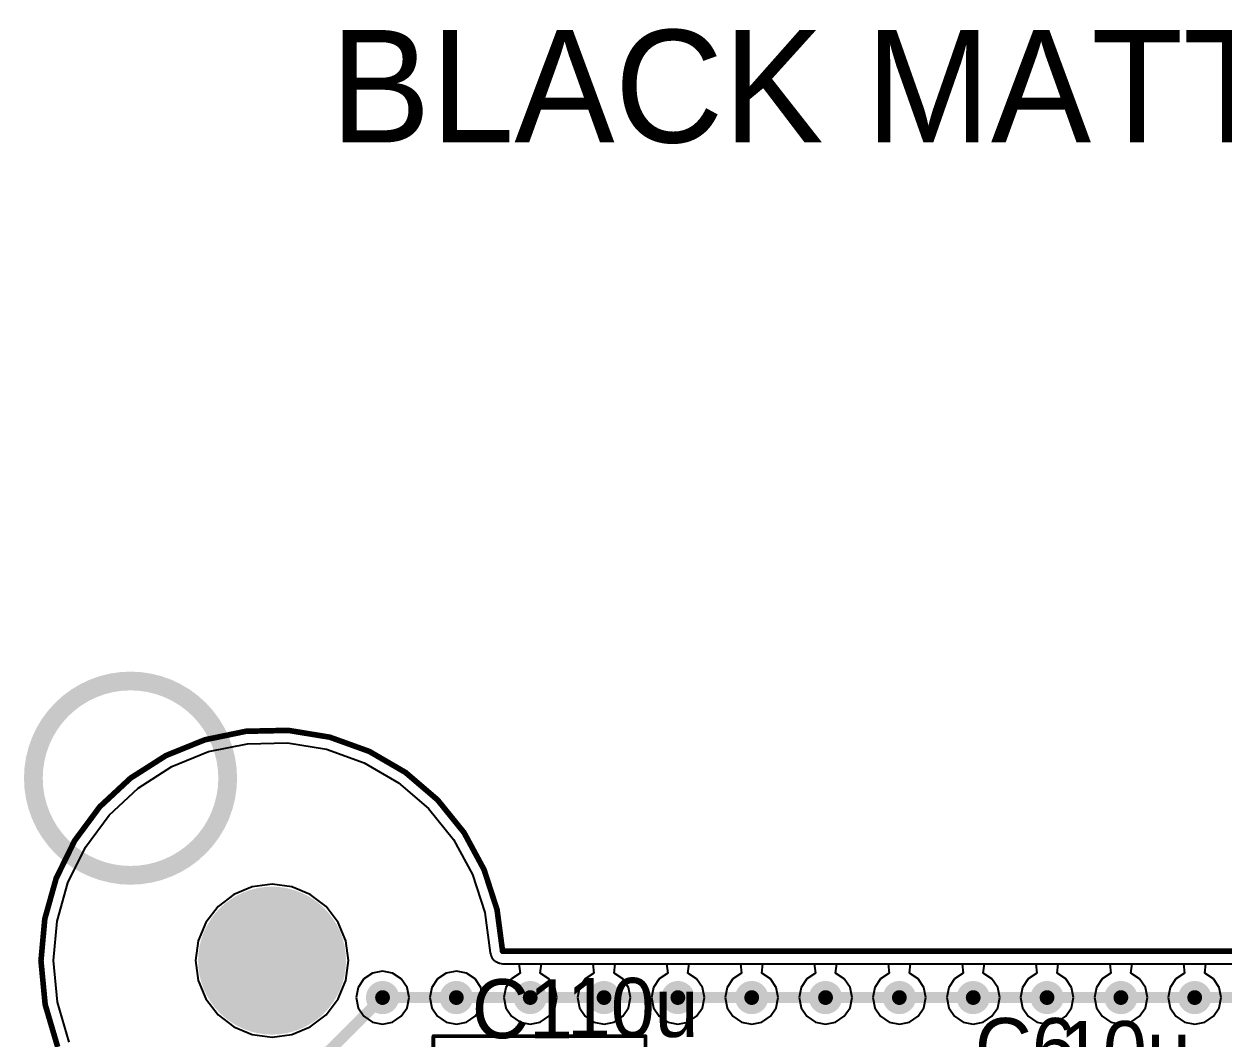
# Model space of a CAD drawing. Extents: x 17 to 262, y 47 to 156.
# Drawn here: x 55.64 to 71.88, y 72.45 to 86.19 of the extents above; entities that cross this region are included whole.
import ezdxf

# ---------------------------------------------------------------- set-up
doc = ezdxf.new("R2010")
doc.units = 0
doc.layers.get('0').update_dxf_attribs({"linetype": 'CONTINUOUS'})
for name, color, linetype in [('BOTTOMLAYER', 5, 'CONTINUOUS'), ('BOTTOMSOLDER', 6, 'CONTINUOUS'), ('KEEPOUTLAYER', 6, 'CONTINUOUS'), ('MECHANICAL1', 6, 'CONTINUOUS'), ('MECHANICAL16', 56, 'CONTINUOUS'), ('MIDLAYER1', 16, 'CONTINUOUS'), ('MIDLAYER2', 76, 'CONTINUOUS'), ('MULTILAYER', 9, 'CONTINUOUS'), ('PADHOLELAYER', 156, 'CONTINUOUS'), ('TOPLAYER', 1, 'CONTINUOUS'), ('TOPOVERLAY', 2, 'CONTINUOUS'), ('TOPPASTE', 8, 'CONTINUOUS'), ('TOPSOLDER', 216, 'CONTINUOUS'), ('VIAHOLELAYER', 16, 'CONTINUOUS')]:
    doc.layers.add(name, color=color, linetype=linetype)

# ---------------------------------------------------------------- blocks, each defined once
blk = doc.blocks.new('0805_CAP_19')
at = {"layer": 'MECHANICAL16'}
for points, const_width in [([(1.448, 0.965), (-1.425, 0.965)], 0.0508), ([(-1.425, 0.965), (-1.425, -0.95)], 0.0508), ([(1.448, 0.965), (1.448, -0.95)], 0.0508), ([(0.61, 0.508), (-0.6, 0.508)], 0.203), ([(0.61, -0.5), (-0.6, -0.5)], 0.203), ([(1.448, -0.95), (-1.425, -0.95)], 0.0508)]:
    blk.add_lwpolyline(points, dxfattribs=dict(at, const_width=const_width))
for points, const_width in [([(-1.438, 0.965, 1), (-1.412, 0.965, 1)], 0.0254), ([(-1.438, 0.965, 1), (-1.412, 0.965, 1)], 0.0254), ([(1.435, 0.965, 1), (1.46, 0.965, 1)], 0.0254), ([(1.435, 0.965, 1), (1.46, 0.965, 1)], 0.0254), ([(-0.651, 0.508, 1), (-0.549, 0.508, 1)], 0.102), ([(0.559, 0.508, 1), (0.66, 0.508, 1)], 0.102), ([(-0.651, -0.5, 1), (-0.549, -0.5, 1)], 0.102), ([(0.559, -0.5, 1), (0.66, -0.5, 1)], 0.102), ([(-1.438, -0.95, 1), (-1.412, -0.95, 1)], 0.0254), ([(-1.438, -0.95, 1), (-1.412, -0.95, 1)], 0.0254), ([(1.435, -0.95, 1), (1.46, -0.95, 1)], 0.0254), ([(1.435, -0.95, 1), (1.46, -0.95, 1)], 0.0254)]:
    blk.add_lwpolyline(points, format="xyb", close=True, dxfattribs=dict(at, const_width=const_width))
for points in [[(-1, -0.601), (-0.6, -0.601), (-1, 0.61), (-0.6, 0.61)], [(0.61, -0.601), (1.016, -0.601), (0.61, 0.61), (1.016, 0.61)]]:
    blk.add_solid(points, dxfattribs=at)
at = {"layer": 'TOPLAYER', "const_width": 0.178}
for points in [[(-1.067, 0.483, 1), (-0.889, 0.483, 1)], [(-0.711, 0.483, 1), (-0.533, 0.483, 1)], [(0.533, 0.483, 1), (0.711, 0.483, 1)], [(0.889, 0.483, 1), (1.067, 0.483, 1)], [(-1.067, -0.483, 1), (-0.889, -0.483, 1)], [(-0.711, -0.483, 1), (-0.533, -0.483, 1)], [(0.533, -0.483, 1), (0.711, -0.483, 1)], [(0.889, -0.483, 1), (1.067, -0.483, 1)]]:
    blk.add_lwpolyline(points, format="xyb", close=True, dxfattribs=at)
at = {"layer": 'TOPLAYER'}
for points in [[(-0.978, -0.66), (-0.622, -0.66), (-0.978, 0.66), (-0.622, 0.66)], [(0.622, -0.66), (0.978, -0.66), (0.622, 0.66), (0.978, 0.66)], [(-1.156, -0.483), (-0.444, -0.483), (-1.156, 0.483), (-0.444, 0.483)], [(0.444, -0.483), (1.156, -0.483), (0.444, 0.483), (1.156, 0.483)]]:
    blk.add_solid(points, dxfattribs=at)
at = {"layer": 'TOPOVERLAY', "const_width": 0.762}
blk.add_lwpolyline([(0, 0.051), (0, -0.051)], dxfattribs=at)
at = {"layer": 'TOPOVERLAY', "const_width": 0.381}
for points in [[(-0.191, 0.051, 1), (0.191, 0.051, 1)], [(-0.191, -0.051, 1), (0.191, -0.051, 1)]]:
    blk.add_lwpolyline(points, format="xyb", close=True, dxfattribs=at)
at = {"layer": 'TOPPASTE', "const_width": 0.178}
for points in [[(-1.067, 0.483, 1), (-0.889, 0.483, 1)], [(-0.711, 0.483, 1), (-0.533, 0.483, 1)], [(0.533, 0.483, 1), (0.711, 0.483, 1)], [(0.889, 0.483, 1), (1.067, 0.483, 1)], [(-1.067, -0.483, 1), (-0.889, -0.483, 1)], [(-0.711, -0.483, 1), (-0.533, -0.483, 1)], [(0.533, -0.483, 1), (0.711, -0.483, 1)], [(0.889, -0.483, 1), (1.067, -0.483, 1)]]:
    blk.add_lwpolyline(points, format="xyb", close=True, dxfattribs=at)
at = {"layer": 'TOPPASTE'}
for points in [[(-0.978, -0.66), (-0.622, -0.66), (-0.978, 0.66), (-0.622, 0.66)], [(0.622, -0.66), (0.978, -0.66), (0.622, 0.66), (0.978, 0.66)], [(-1.156, -0.483), (-0.444, -0.483), (-1.156, 0.483), (-0.444, 0.483)], [(0.444, -0.483), (1.156, -0.483), (0.444, 0.483), (1.156, 0.483)]]:
    blk.add_solid(points, dxfattribs=at)
at = {"layer": 'TOPSOLDER', "const_width": 0.178}
for points in [[(-1.067, 0.483, 1), (-0.889, 0.483, 1)], [(-0.711, 0.483, 1), (-0.533, 0.483, 1)], [(0.533, 0.483, 1), (0.711, 0.483, 1)], [(0.889, 0.483, 1), (1.067, 0.483, 1)], [(-1.067, -0.483, 1), (-0.889, -0.483, 1)], [(-0.711, -0.483, 1), (-0.533, -0.483, 1)], [(0.533, -0.483, 1), (0.711, -0.483, 1)], [(0.889, -0.483, 1), (1.067, -0.483, 1)]]:
    blk.add_lwpolyline(points, format="xyb", close=True, dxfattribs=at)
at = {"layer": 'TOPSOLDER'}
for points in [[(-0.978, -0.66), (-0.622, -0.66), (-0.978, 0.66), (-0.622, 0.66)], [(0.622, -0.66), (0.978, -0.66), (0.622, 0.66), (0.978, 0.66)], [(-1.156, -0.483), (-0.444, -0.483), (-1.156, 0.483), (-0.444, 0.483)], [(0.444, -0.483), (1.156, -0.483), (0.444, 0.483), (1.156, 0.483)]]:
    blk.add_solid(points, dxfattribs=at)

msp = doc.modelspace()

# ---------------------------------------------------------------- linework, layer by layer
at = {"layer": 'BOTTOMLAYER'}
for p, q in [((57.645, 76.128), (58.144, 76.331)), ((58.144, 76.331), (58.672, 76.439)), ((58.672, 76.439), (59.211, 76.45)), ((59.211, 76.45), (59.743, 76.363)), ((59.743, 76.363), (60.25, 76.181)), ((60.25, 76.181), (60.716, 75.91)), ((57.19, 75.838), (57.645, 76.128)), ((60.716, 75.91), (61.124, 75.559)), ((56.796, 75.471), (57.19, 75.838)), ((61.124, 75.559), (61.463, 75.14)), ((56.475, 75.038), (56.796, 75.471)), ((56.238, 74.555), (56.475, 75.038)), ((61.463, 75.14), (61.72, 74.666)), ((56.092, 74.036), (56.238, 74.555)), ((61.72, 74.666), (61.886, 74.154)), ((58.486, 74.397), (58.272, 74.232)), ((58.736, 74.501), (58.486, 74.397)), ((59.004, 74.536), (58.736, 74.501)), ((59.272, 74.501), (59.004, 74.536)), ((59.522, 74.397), (59.272, 74.501)), ((59.737, 74.232), (59.522, 74.397)), ((58.272, 74.232), (58.107, 74.018)), ((59.901, 74.018), (59.737, 74.232)), ((61.886, 74.154), (61.959, 73.604)), ((56.043, 73.5), (56.092, 74.036)), ((58.107, 74.018), (58.004, 73.768)), ((60.005, 73.768), (59.901, 74.018)), ((58.004, 73.768), (57.968, 73.5)), ((60.04, 73.5), (60.005, 73.768)), ((61.959, 73.604), (61.966, 73.584)), ((61.966, 73.584), (61.971, 73.562)), ((56.097, 72.937), (56.043, 73.5)), ((57.968, 73.5), (58.004, 73.232)), ((60.005, 73.232), (60.04, 73.5)), ((61.971, 73.562), (61.977, 73.553)), ((61.977, 73.553), (61.98, 73.542)), ((61.98, 73.542), (61.995, 73.526)), ((61.995, 73.526), (62.007, 73.508)), ((62.007, 73.508), (62.016, 73.501)), ((62.016, 73.501), (62.024, 73.493)), ((62.024, 73.493), (62.043, 73.483)), ((62.043, 73.483), (62.062, 73.471)), ((62.062, 73.471), (62.073, 73.469)), ((62.073, 73.469), (62.083, 73.464)), ((62.083, 73.464), (62.105, 73.463)), ((62.105, 73.463), (62.126, 73.458)), ((62.126, 73.458), (72.877, 73.458)), ((58.004, 73.232), (58.107, 72.982)), ((59.901, 72.982), (60.005, 73.232)), ((56.257, 72.395), (56.097, 72.937)), ((58.107, 72.982), (58.272, 72.768)), ((59.737, 72.768), (59.901, 72.982)), ((58.272, 72.768), (58.486, 72.603)), ((59.522, 72.603), (59.737, 72.768)), ((58.486, 72.603), (58.736, 72.499)), ((59.272, 72.499), (59.522, 72.603)), ((58.736, 72.499), (59.004, 72.464)), ((59.004, 72.464), (59.272, 72.499))]:
    msp.add_line(p, q, dxfattribs=at)
for points, const_width in [([(58.554, 73.5, 1), (59.454, 73.5, 1)], 0.9), ([(60.388, 73, 1), (60.613, 73, 1)], 0.225), ([(61.387, 73, 1), (61.612, 73, 1)], 0.225), ([(62.388, 73, 1), (62.612, 73, 1)], 0.225), ([(63.388, 73, 1), (63.612, 73, 1)], 0.225), ([(64.388, 73, 1), (64.612, 73, 1)], 0.225), ([(65.388, 73, 1), (65.613, 73, 1)], 0.225), ([(66.387, 73, 1), (66.612, 73, 1)], 0.225), ([(67.388, 73, 1), (67.612, 73, 1)], 0.225), ([(68.388, 73, 1), (68.612, 73, 1)], 0.225), ([(69.388, 73, 1), (69.612, 73, 1)], 0.225), ([(70.388, 73, 1), (70.613, 73, 1)], 0.225), ([(71.388, 73, 1), (71.612, 73, 1)], 0.225)]:
    msp.add_lwpolyline(points, format="xyb", close=True, dxfattribs=dict(at, const_width=const_width))
at = {"layer": 'BOTTOMSOLDER', "const_width": 1.002}
msp.add_lwpolyline([(58.503, 73.5, 1), (59.505, 73.5, 1)], format="xyb", close=True, dxfattribs=at)
at = {"layer": 'KEEPOUTLAYER', "const_width": 0.0762}
for points in [[(58.653, 76.607), (59.223, 76.619)], [(59.223, 76.619), (59.785, 76.527)], [(57.567, 76.278), (58.095, 76.492)], [(58.095, 76.492), (58.653, 76.607)], [(59.785, 76.527), (60.321, 76.334)], [(60.321, 76.334), (60.813, 76.048)], [(57.087, 75.972), (57.567, 76.278)], [(56.67, 75.584), (57.087, 75.972)], [(60.813, 76.048), (61.246, 75.677)], [(61.246, 75.677), (61.604, 75.234)], [(56.331, 75.126), (56.67, 75.584)], [(61.604, 75.234), (61.875, 74.733)], [(56.08, 74.615), (56.331, 75.126)], [(61.875, 74.733), (62.051, 74.191)], [(55.926, 74.066), (56.08, 74.615)], [(62.051, 74.191), (62.126, 73.627)], [(55.874, 73.499), (55.926, 74.066)], [(62.126, 73.627), (72.877, 73.627)], [(55.874, 73.499), (55.931, 72.905)], [(55.931, 72.905), (56.1, 72.332)]]:
    msp.add_lwpolyline(points, dxfattribs=at)
at = {"layer": 'KEEPOUTLAYER', "const_width": 0.0381}
for points in [[(59.204, 76.619, 1), (59.242, 76.619, 1)], [(59.204, 76.619, 1), (59.242, 76.619, 1)], [(58.076, 76.492, 1), (58.114, 76.492, 1)], [(58.076, 76.492, 1), (58.114, 76.492, 1)], [(58.634, 76.607, 1), (58.672, 76.607, 1)], [(58.634, 76.607, 1), (58.672, 76.607, 1)], [(59.766, 76.527, 1), (59.804, 76.527, 1)], [(59.766, 76.527, 1), (59.804, 76.527, 1)], [(60.302, 76.334, 1), (60.34, 76.334, 1)], [(60.302, 76.334, 1), (60.34, 76.334, 1)], [(57.548, 76.278, 1), (57.586, 76.278, 1)], [(57.548, 76.278, 1), (57.586, 76.278, 1)], [(57.068, 75.972, 1), (57.106, 75.972, 1)], [(57.068, 75.972, 1), (57.106, 75.972, 1)], [(60.794, 76.048, 1), (60.833, 76.048, 1)], [(60.794, 76.048, 1), (60.833, 76.048, 1)], [(61.227, 75.677, 1), (61.265, 75.677, 1)], [(61.227, 75.677, 1), (61.265, 75.677, 1)], [(56.651, 75.584, 1), (56.689, 75.584, 1)], [(56.651, 75.584, 1), (56.689, 75.584, 1)], [(61.585, 75.234, 1), (61.623, 75.234, 1)], [(61.585, 75.234, 1), (61.623, 75.234, 1)], [(56.312, 75.126, 1), (56.35, 75.126, 1)], [(56.312, 75.126, 1), (56.35, 75.126, 1)], [(61.856, 74.733, 1), (61.894, 74.733, 1)], [(61.856, 74.733, 1), (61.894, 74.733, 1)], [(56.061, 74.615, 1), (56.099, 74.615, 1)], [(56.061, 74.615, 1), (56.099, 74.615, 1)], [(62.032, 74.191, 1), (62.07, 74.191, 1)], [(62.032, 74.191, 1), (62.07, 74.191, 1)], [(55.907, 74.066, 1), (55.945, 74.066, 1)], [(55.907, 74.066, 1), (55.945, 74.066, 1)], [(62.107, 73.627, 1), (62.145, 73.627, 1)], [(62.107, 73.627, 1), (62.145, 73.627, 1)], [(55.855, 73.499, 1), (55.893, 73.499, 1)], [(55.855, 73.499, 1), (55.893, 73.499, 1)], [(55.912, 72.905, 1), (55.95, 72.905, 1)], [(55.912, 72.905, 1), (55.95, 72.905, 1)]]:
    msp.add_lwpolyline(points, format="xyb", close=True, dxfattribs=at)
at = {"layer": 'MECHANICAL1', "const_width": 0.0762}
for points in [[(58.653, 76.607), (59.223, 76.619)], [(59.223, 76.619), (59.785, 76.527)], [(57.567, 76.278), (58.095, 76.492)], [(58.095, 76.492), (58.653, 76.607)], [(59.785, 76.527), (60.321, 76.334)], [(60.321, 76.334), (60.813, 76.048)], [(57.087, 75.972), (57.567, 76.278)], [(56.67, 75.584), (57.087, 75.972)], [(60.813, 76.048), (61.246, 75.677)], [(61.246, 75.677), (61.604, 75.234)], [(56.331, 75.126), (56.67, 75.584)], [(61.604, 75.234), (61.875, 74.733)], [(56.08, 74.615), (56.331, 75.126)], [(61.875, 74.733), (62.051, 74.191)], [(55.926, 74.066), (56.08, 74.615)], [(62.051, 74.191), (62.126, 73.627)], [(55.874, 73.499), (55.926, 74.066)], [(62.126, 73.627), (72.877, 73.627)], [(55.874, 73.499), (55.931, 72.905)], [(55.931, 72.905), (56.1, 72.332)]]:
    msp.add_lwpolyline(points, dxfattribs=at)
at = {"layer": 'MECHANICAL1', "const_width": 0.0381}
for points in [[(59.204, 76.619, 1), (59.242, 76.619, 1)], [(59.204, 76.619, 1), (59.242, 76.619, 1)], [(58.076, 76.492, 1), (58.114, 76.492, 1)], [(58.076, 76.492, 1), (58.114, 76.492, 1)], [(58.634, 76.607, 1), (58.672, 76.607, 1)], [(58.634, 76.607, 1), (58.672, 76.607, 1)], [(59.766, 76.527, 1), (59.804, 76.527, 1)], [(59.766, 76.527, 1), (59.804, 76.527, 1)], [(60.302, 76.334, 1), (60.34, 76.334, 1)], [(60.302, 76.334, 1), (60.34, 76.334, 1)], [(57.548, 76.278, 1), (57.586, 76.278, 1)], [(57.548, 76.278, 1), (57.586, 76.278, 1)], [(57.068, 75.972, 1), (57.106, 75.972, 1)], [(57.068, 75.972, 1), (57.106, 75.972, 1)], [(60.794, 76.048, 1), (60.833, 76.048, 1)], [(60.794, 76.048, 1), (60.833, 76.048, 1)], [(61.227, 75.677, 1), (61.265, 75.677, 1)], [(61.227, 75.677, 1), (61.265, 75.677, 1)], [(56.651, 75.584, 1), (56.689, 75.584, 1)], [(56.651, 75.584, 1), (56.689, 75.584, 1)], [(61.585, 75.234, 1), (61.623, 75.234, 1)], [(61.585, 75.234, 1), (61.623, 75.234, 1)], [(56.312, 75.126, 1), (56.35, 75.126, 1)], [(56.312, 75.126, 1), (56.35, 75.126, 1)], [(61.856, 74.733, 1), (61.894, 74.733, 1)], [(61.856, 74.733, 1), (61.894, 74.733, 1)], [(56.061, 74.615, 1), (56.099, 74.615, 1)], [(56.061, 74.615, 1), (56.099, 74.615, 1)], [(62.032, 74.191, 1), (62.07, 74.191, 1)], [(62.032, 74.191, 1), (62.07, 74.191, 1)], [(55.907, 74.066, 1), (55.945, 74.066, 1)], [(55.907, 74.066, 1), (55.945, 74.066, 1)], [(62.107, 73.627, 1), (62.145, 73.627, 1)], [(62.107, 73.627, 1), (62.145, 73.627, 1)], [(55.855, 73.499, 1), (55.893, 73.499, 1)], [(55.855, 73.499, 1), (55.893, 73.499, 1)], [(55.912, 72.905, 1), (55.95, 72.905, 1)], [(55.912, 72.905, 1), (55.95, 72.905, 1)]]:
    msp.add_lwpolyline(points, format="xyb", close=True, dxfattribs=at)
at = {"layer": 'MIDLAYER1'}
for p, q in [((57.645, 76.128), (58.144, 76.331)), ((58.144, 76.331), (58.672, 76.439)), ((58.672, 76.439), (59.211, 76.45)), ((59.211, 76.45), (59.743, 76.363)), ((59.743, 76.363), (60.25, 76.181)), ((60.25, 76.181), (60.716, 75.91)), ((57.19, 75.838), (57.645, 76.128)), ((60.716, 75.91), (61.124, 75.559)), ((56.796, 75.471), (57.19, 75.838)), ((61.124, 75.559), (61.463, 75.14)), ((56.475, 75.038), (56.796, 75.471)), ((56.238, 74.555), (56.475, 75.038)), ((61.463, 75.14), (61.72, 74.666)), ((56.092, 74.036), (56.238, 74.555)), ((61.72, 74.666), (61.886, 74.154)), ((58.486, 74.397), (58.272, 74.232)), ((58.736, 74.501), (58.486, 74.397)), ((59.004, 74.536), (58.736, 74.501)), ((59.272, 74.501), (59.004, 74.536)), ((59.522, 74.397), (59.272, 74.501)), ((59.737, 74.232), (59.522, 74.397)), ((58.272, 74.232), (58.107, 74.018)), ((59.901, 74.018), (59.737, 74.232)), ((61.886, 74.154), (61.959, 73.604)), ((56.043, 73.5), (56.092, 74.036)), ((58.107, 74.018), (58.004, 73.768)), ((60.005, 73.768), (59.901, 74.018)), ((58.004, 73.768), (57.968, 73.5)), ((60.04, 73.5), (60.005, 73.768)), ((61.959, 73.604), (61.966, 73.584)), ((61.966, 73.584), (61.971, 73.562)), ((56.097, 72.937), (56.043, 73.5)), ((57.968, 73.5), (58.004, 73.232)), ((60.005, 73.232), (60.04, 73.5)), ((61.971, 73.562), (61.977, 73.553)), ((61.977, 73.553), (61.98, 73.542)), ((61.98, 73.542), (61.995, 73.526)), ((61.995, 73.526), (62.007, 73.508)), ((62.007, 73.508), (62.016, 73.501)), ((62.016, 73.501), (62.024, 73.493)), ((62.024, 73.493), (62.043, 73.483)), ((62.043, 73.483), (62.062, 73.471)), ((62.062, 73.471), (62.073, 73.469)), ((62.073, 73.469), (62.083, 73.464)), ((62.083, 73.464), (62.105, 73.463)), ((62.105, 73.463), (62.126, 73.458)), ((62.126, 73.458), (62.348, 73.458)), ((62.348, 73.458), (62.363, 73.332)), ((62.637, 73.332), (62.652, 73.458)), ((62.652, 73.458), (63.348, 73.458)), ((63.348, 73.458), (63.363, 73.332)), ((63.637, 73.332), (63.652, 73.458)), ((63.652, 73.458), (64.348, 73.458)), ((64.348, 73.458), (64.363, 73.332)), ((64.637, 73.332), (64.652, 73.458)), ((64.652, 73.458), (65.348, 73.458)), ((65.348, 73.458), (65.363, 73.332)), ((65.637, 73.332), (65.652, 73.458)), ((65.652, 73.458), (66.348, 73.458)), ((66.348, 73.458), (66.363, 73.332)), ((66.637, 73.332), (66.652, 73.458)), ((66.652, 73.458), (67.348, 73.458)), ((67.348, 73.458), (67.363, 73.332)), ((67.637, 73.332), (67.652, 73.458)), ((67.652, 73.458), (68.349, 73.458)), ((68.349, 73.458), (68.363, 73.332)), ((68.637, 73.332), (68.651, 73.458)), ((68.651, 73.458), (69.349, 73.458)), ((69.349, 73.458), (69.363, 73.332)), ((69.637, 73.332), (69.651, 73.458)), ((69.651, 73.458), (70.349, 73.458)), ((70.349, 73.458), (70.363, 73.332)), ((70.637, 73.332), (70.651, 73.458)), ((70.651, 73.458), (71.349, 73.458)), ((71.349, 73.458), (71.363, 73.332)), ((71.637, 73.332), (71.651, 73.458)), ((71.651, 73.458), (72.349, 73.458)), ((60.246, 73.254), (60.168, 73.137)), ((60.363, 73.332), (60.246, 73.254)), ((60.5, 73.359), (60.363, 73.332)), ((60.637, 73.332), (60.5, 73.359)), ((60.754, 73.254), (60.637, 73.332)), ((60.832, 73.137), (60.754, 73.254)), ((61.246, 73.254), (61.168, 73.137)), ((61.363, 73.332), (61.246, 73.254)), ((61.5, 73.359), (61.363, 73.332)), ((61.637, 73.332), (61.5, 73.359)), ((61.754, 73.254), (61.637, 73.332)), ((61.832, 73.137), (61.754, 73.254)), ((62.246, 73.254), (62.168, 73.137)), ((62.363, 73.332), (62.246, 73.254)), ((62.754, 73.254), (62.637, 73.332)), ((62.832, 73.137), (62.754, 73.254)), ((63.246, 73.254), (63.168, 73.137)), ((63.363, 73.332), (63.246, 73.254)), ((63.754, 73.254), (63.637, 73.332)), ((63.832, 73.137), (63.754, 73.254)), ((64.246, 73.254), (64.168, 73.137)), ((64.363, 73.332), (64.246, 73.254)), ((64.754, 73.254), (64.637, 73.332)), ((64.832, 73.137), (64.754, 73.254)), ((65.246, 73.254), (65.168, 73.137)), ((65.363, 73.332), (65.246, 73.254)), ((65.754, 73.254), (65.637, 73.332)), ((65.832, 73.137), (65.754, 73.254)), ((66.246, 73.254), (66.168, 73.137)), ((66.363, 73.332), (66.246, 73.254)), ((66.754, 73.254), (66.637, 73.332)), ((66.832, 73.137), (66.754, 73.254)), ((67.246, 73.254), (67.168, 73.137)), ((67.363, 73.332), (67.246, 73.254)), ((67.754, 73.254), (67.637, 73.332)), ((67.832, 73.137), (67.754, 73.254)), ((68.246, 73.254), (68.168, 73.137)), ((68.363, 73.332), (68.246, 73.254)), ((68.754, 73.254), (68.637, 73.332)), ((68.832, 73.137), (68.754, 73.254)), ((69.246, 73.254), (69.168, 73.137)), ((69.363, 73.332), (69.246, 73.254)), ((69.754, 73.254), (69.637, 73.332)), ((69.832, 73.137), (69.754, 73.254)), ((70.246, 73.254), (70.168, 73.137)), ((70.363, 73.332), (70.246, 73.254)), ((70.754, 73.254), (70.637, 73.332)), ((70.832, 73.137), (70.754, 73.254)), ((71.246, 73.254), (71.168, 73.137)), ((71.363, 73.332), (71.246, 73.254)), ((71.754, 73.254), (71.637, 73.332)), ((71.832, 73.137), (71.754, 73.254)), ((58.004, 73.232), (58.107, 72.982)), ((59.901, 72.982), (60.005, 73.232)), ((60.168, 73.137), (60.141, 73)), ((60.859, 73), (60.832, 73.137)), ((61.168, 73.137), (61.141, 73)), ((61.859, 73), (61.832, 73.137)), ((62.168, 73.137), (62.141, 73)), ((62.859, 73), (62.832, 73.137)), ((63.168, 73.137), (63.141, 73)), ((63.859, 73), (63.832, 73.137)), ((64.168, 73.137), (64.141, 73)), ((64.859, 73), (64.832, 73.137)), ((65.168, 73.137), (65.141, 73)), ((65.859, 73), (65.832, 73.137)), ((66.168, 73.137), (66.141, 73)), ((66.859, 73), (66.832, 73.137)), ((67.168, 73.137), (67.141, 73)), ((67.859, 73), (67.832, 73.137)), ((68.168, 73.137), (68.141, 73)), ((68.859, 73), (68.832, 73.137)), ((69.168, 73.137), (69.141, 73)), ((69.859, 73), (69.832, 73.137)), ((70.168, 73.137), (70.141, 73)), ((70.859, 73), (70.832, 73.137)), ((71.168, 73.137), (71.141, 73)), ((71.859, 73), (71.832, 73.137)), ((56.257, 72.395), (56.097, 72.937)), ((58.107, 72.982), (58.272, 72.768)), ((59.737, 72.768), (59.901, 72.982)), ((60.141, 73), (60.168, 72.863)), ((60.832, 72.863), (60.859, 73)), ((61.141, 73), (61.168, 72.863)), ((61.832, 72.863), (61.859, 73)), ((62.141, 73), (62.168, 72.863)), ((62.832, 72.863), (62.859, 73)), ((63.141, 73), (63.168, 72.863)), ((63.832, 72.863), (63.859, 73)), ((64.141, 73), (64.168, 72.863)), ((64.832, 72.863), (64.859, 73)), ((65.141, 73), (65.168, 72.863)), ((65.832, 72.863), (65.859, 73)), ((66.141, 73), (66.168, 72.863)), ((66.832, 72.863), (66.859, 73)), ((67.141, 73), (67.168, 72.863)), ((67.832, 72.863), (67.859, 73)), ((68.141, 73), (68.168, 72.863)), ((68.832, 72.863), (68.859, 73)), ((69.141, 73), (69.168, 72.863)), ((69.832, 72.863), (69.859, 73)), ((70.141, 73), (70.168, 72.863)), ((70.832, 72.863), (70.859, 73)), ((71.141, 73), (71.168, 72.863)), ((71.832, 72.863), (71.859, 73)), ((58.272, 72.768), (58.486, 72.603)), ((59.522, 72.603), (59.737, 72.768)), ((60.168, 72.863), (60.246, 72.746)), ((60.754, 72.746), (60.832, 72.863)), ((61.168, 72.863), (61.246, 72.746)), ((61.754, 72.746), (61.832, 72.863)), ((62.168, 72.863), (62.246, 72.746)), ((62.754, 72.746), (62.832, 72.863)), ((63.168, 72.863), (63.246, 72.746)), ((63.754, 72.746), (63.832, 72.863)), ((64.168, 72.863), (64.246, 72.746)), ((64.754, 72.746), (64.832, 72.863)), ((65.168, 72.863), (65.246, 72.746)), ((65.754, 72.746), (65.832, 72.863)), ((66.168, 72.863), (66.246, 72.746)), ((66.754, 72.746), (66.832, 72.863)), ((67.168, 72.863), (67.246, 72.746)), ((67.754, 72.746), (67.832, 72.863)), ((68.168, 72.863), (68.246, 72.746)), ((68.754, 72.746), (68.832, 72.863)), ((69.168, 72.863), (69.246, 72.746)), ((69.754, 72.746), (69.832, 72.863)), ((70.168, 72.863), (70.246, 72.746)), ((70.754, 72.746), (70.832, 72.863)), ((71.168, 72.863), (71.246, 72.746)), ((71.754, 72.746), (71.832, 72.863)), ((58.486, 72.603), (58.736, 72.499)), ((59.272, 72.499), (59.522, 72.603)), ((60.246, 72.746), (60.363, 72.668)), ((60.363, 72.668), (60.5, 72.641)), ((60.5, 72.641), (60.637, 72.668)), ((60.637, 72.668), (60.754, 72.746)), ((61.246, 72.746), (61.363, 72.668)), ((61.363, 72.668), (61.5, 72.641)), ((61.5, 72.641), (61.637, 72.668)), ((61.637, 72.668), (61.754, 72.746)), ((62.246, 72.746), (62.363, 72.668)), ((62.363, 72.668), (62.5, 72.641)), ((62.5, 72.641), (62.637, 72.668)), ((62.637, 72.668), (62.754, 72.746)), ((63.246, 72.746), (63.363, 72.668)), ((63.363, 72.668), (63.5, 72.641)), ((63.5, 72.641), (63.637, 72.668)), ((63.637, 72.668), (63.754, 72.746)), ((64.246, 72.746), (64.363, 72.668)), ((64.363, 72.668), (64.5, 72.641)), ((64.5, 72.641), (64.637, 72.668)), ((64.637, 72.668), (64.754, 72.746)), ((65.246, 72.746), (65.363, 72.668)), ((65.363, 72.668), (65.5, 72.641)), ((65.5, 72.641), (65.637, 72.668)), ((65.637, 72.668), (65.754, 72.746)), ((66.246, 72.746), (66.363, 72.668)), ((66.363, 72.668), (66.5, 72.641)), ((66.5, 72.641), (66.637, 72.668)), ((66.637, 72.668), (66.754, 72.746)), ((67.246, 72.746), (67.363, 72.668)), ((67.363, 72.668), (67.5, 72.641)), ((67.5, 72.641), (67.637, 72.668)), ((67.637, 72.668), (67.754, 72.746)), ((68.246, 72.746), (68.363, 72.668)), ((68.363, 72.668), (68.5, 72.641)), ((68.5, 72.641), (68.637, 72.668)), ((68.637, 72.668), (68.754, 72.746)), ((69.246, 72.746), (69.363, 72.668)), ((69.363, 72.668), (69.5, 72.641)), ((69.5, 72.641), (69.637, 72.668)), ((69.637, 72.668), (69.754, 72.746)), ((70.246, 72.746), (70.363, 72.668)), ((70.363, 72.668), (70.5, 72.641)), ((70.5, 72.641), (70.637, 72.668)), ((70.637, 72.668), (70.754, 72.746)), ((71.246, 72.746), (71.363, 72.668)), ((71.363, 72.668), (71.5, 72.641)), ((71.5, 72.641), (71.637, 72.668)), ((71.637, 72.668), (71.754, 72.746)), ((58.736, 72.499), (59.004, 72.464)), ((59.004, 72.464), (59.272, 72.499))]:
    msp.add_line(p, q, dxfattribs=at)
for points, const_width in [([(58.554, 73.5, 1), (59.454, 73.5, 1)], 0.9), ([(60.388, 73, 1), (60.613, 73, 1)], 0.225), ([(61.387, 73, 1), (61.612, 73, 1)], 0.225), ([(62.388, 73, 1), (62.612, 73, 1)], 0.225), ([(63.388, 73, 1), (63.612, 73, 1)], 0.225), ([(64.388, 73, 1), (64.612, 73, 1)], 0.225), ([(65.388, 73, 1), (65.613, 73, 1)], 0.225), ([(66.387, 73, 1), (66.612, 73, 1)], 0.225), ([(67.388, 73, 1), (67.612, 73, 1)], 0.225), ([(68.388, 73, 1), (68.612, 73, 1)], 0.225), ([(69.388, 73, 1), (69.612, 73, 1)], 0.225), ([(70.388, 73, 1), (70.613, 73, 1)], 0.225), ([(71.388, 73, 1), (71.612, 73, 1)], 0.225)]:
    msp.add_lwpolyline(points, format="xyb", close=True, dxfattribs=dict(at, const_width=const_width))
at = {"layer": 'MIDLAYER2'}
for p, q in [((57.645, 76.128), (58.144, 76.331)), ((58.144, 76.331), (58.672, 76.439)), ((58.672, 76.439), (59.211, 76.45)), ((59.211, 76.45), (59.743, 76.363)), ((59.743, 76.363), (60.25, 76.181)), ((60.25, 76.181), (60.716, 75.91)), ((57.19, 75.838), (57.645, 76.128)), ((60.716, 75.91), (61.124, 75.559)), ((56.796, 75.471), (57.19, 75.838)), ((61.124, 75.559), (61.463, 75.14)), ((56.475, 75.038), (56.796, 75.471)), ((56.238, 74.555), (56.475, 75.038)), ((61.463, 75.14), (61.72, 74.666)), ((56.092, 74.036), (56.238, 74.555)), ((61.72, 74.666), (61.886, 74.154)), ((58.486, 74.397), (58.272, 74.232)), ((58.736, 74.501), (58.486, 74.397)), ((59.004, 74.536), (58.736, 74.501)), ((59.272, 74.501), (59.004, 74.536)), ((59.522, 74.397), (59.272, 74.501)), ((59.737, 74.232), (59.522, 74.397)), ((58.272, 74.232), (58.107, 74.018)), ((59.901, 74.018), (59.737, 74.232)), ((61.886, 74.154), (61.959, 73.604)), ((56.043, 73.5), (56.092, 74.036)), ((58.107, 74.018), (58.004, 73.768)), ((60.005, 73.768), (59.901, 74.018)), ((58.004, 73.768), (57.968, 73.5)), ((60.04, 73.5), (60.005, 73.768)), ((61.959, 73.604), (61.966, 73.584)), ((61.966, 73.584), (61.971, 73.562)), ((56.097, 72.937), (56.043, 73.5)), ((57.968, 73.5), (58.004, 73.232)), ((60.005, 73.232), (60.04, 73.5)), ((61.971, 73.562), (61.977, 73.553)), ((61.977, 73.553), (61.98, 73.542)), ((61.98, 73.542), (61.995, 73.526)), ((61.995, 73.526), (62.007, 73.508)), ((62.007, 73.508), (62.016, 73.501)), ((62.016, 73.501), (62.024, 73.493)), ((62.024, 73.493), (62.043, 73.483)), ((62.043, 73.483), (62.062, 73.471)), ((62.062, 73.471), (62.073, 73.469)), ((62.073, 73.469), (62.083, 73.464)), ((62.083, 73.464), (62.105, 73.463)), ((62.105, 73.463), (62.126, 73.458)), ((62.126, 73.458), (72.877, 73.458)), ((58.004, 73.232), (58.107, 72.982)), ((59.901, 72.982), (60.005, 73.232)), ((56.257, 72.395), (56.097, 72.937)), ((58.107, 72.982), (58.272, 72.768)), ((59.737, 72.768), (59.901, 72.982)), ((58.272, 72.768), (58.486, 72.603)), ((59.522, 72.603), (59.737, 72.768)), ((58.486, 72.603), (58.736, 72.499)), ((59.272, 72.499), (59.522, 72.603)), ((58.736, 72.499), (59.004, 72.464)), ((59.004, 72.464), (59.272, 72.499))]:
    msp.add_line(p, q, dxfattribs=at)
for points, const_width in [([(58.554, 73.5, 1), (59.454, 73.5, 1)], 0.9), ([(60.388, 73, 1), (60.613, 73, 1)], 0.225), ([(61.387, 73, 1), (61.612, 73, 1)], 0.225), ([(62.388, 73, 1), (62.612, 73, 1)], 0.225), ([(63.388, 73, 1), (63.612, 73, 1)], 0.225), ([(64.388, 73, 1), (64.612, 73, 1)], 0.225), ([(65.388, 73, 1), (65.613, 73, 1)], 0.225), ([(66.387, 73, 1), (66.612, 73, 1)], 0.225), ([(67.388, 73, 1), (67.612, 73, 1)], 0.225), ([(68.388, 73, 1), (68.612, 73, 1)], 0.225), ([(69.388, 73, 1), (69.612, 73, 1)], 0.225), ([(70.388, 73, 1), (70.613, 73, 1)], 0.225), ([(71.388, 73, 1), (71.612, 73, 1)], 0.225)]:
    msp.add_lwpolyline(points, format="xyb", close=True, dxfattribs=dict(at, const_width=const_width))
at = {"layer": 'MULTILAYER'}
for points, const_width in [([(58.554, 73.5, 1), (59.454, 73.5, 1)], 0.9), ([(60.388, 73, 1), (60.613, 73, 1)], 0.225), ([(61.387, 73, 1), (61.612, 73, 1)], 0.225), ([(62.388, 73, 1), (62.612, 73, 1)], 0.225), ([(63.388, 73, 1), (63.612, 73, 1)], 0.225), ([(64.388, 73, 1), (64.612, 73, 1)], 0.225), ([(65.388, 73, 1), (65.613, 73, 1)], 0.225), ([(66.387, 73, 1), (66.612, 73, 1)], 0.225), ([(67.388, 73, 1), (67.612, 73, 1)], 0.225), ([(68.388, 73, 1), (68.612, 73, 1)], 0.225), ([(69.388, 73, 1), (69.612, 73, 1)], 0.225), ([(70.388, 73, 1), (70.613, 73, 1)], 0.225), ([(71.388, 73, 1), (71.612, 73, 1)], 0.225)]:
    msp.add_lwpolyline(points, format="xyb", close=True, dxfattribs=dict(at, const_width=const_width))
at = {"layer": 'PADHOLELAYER', "const_width": 0.5}
msp.add_lwpolyline([(58.754, 73.5, 1), (59.254, 73.5, 1)], format="xyb", close=True, dxfattribs=at)
at = {"layer": 'TOPLAYER'}
for p, q in [((57.645, 76.128), (58.144, 76.331)), ((58.144, 76.331), (58.672, 76.439)), ((58.672, 76.439), (59.211, 76.45)), ((59.211, 76.45), (59.743, 76.363)), ((59.743, 76.363), (60.25, 76.181)), ((60.25, 76.181), (60.716, 75.91)), ((57.19, 75.838), (57.645, 76.128)), ((60.716, 75.91), (61.124, 75.559)), ((56.796, 75.471), (57.19, 75.838)), ((61.124, 75.559), (61.463, 75.14)), ((56.475, 75.038), (56.796, 75.471)), ((56.238, 74.555), (56.475, 75.038)), ((61.463, 75.14), (61.72, 74.666)), ((56.092, 74.036), (56.238, 74.555)), ((61.72, 74.666), (61.886, 74.154)), ((58.486, 74.397), (58.272, 74.232)), ((58.736, 74.501), (58.486, 74.397)), ((59.004, 74.536), (58.736, 74.501)), ((59.272, 74.501), (59.004, 74.536)), ((59.522, 74.397), (59.272, 74.501)), ((59.737, 74.232), (59.522, 74.397)), ((58.272, 74.232), (58.107, 74.018)), ((59.901, 74.018), (59.737, 74.232)), ((61.886, 74.154), (61.959, 73.604)), ((56.043, 73.5), (56.092, 74.036)), ((58.107, 74.018), (58.004, 73.768)), ((60.005, 73.768), (59.901, 74.018)), ((58.004, 73.768), (57.968, 73.5)), ((60.04, 73.5), (60.005, 73.768)), ((61.959, 73.604), (61.966, 73.584)), ((61.966, 73.584), (61.971, 73.562)), ((56.097, 72.937), (56.043, 73.5)), ((57.968, 73.5), (58.004, 73.232)), ((60.005, 73.232), (60.04, 73.5)), ((61.971, 73.562), (61.977, 73.553)), ((61.977, 73.553), (61.98, 73.542)), ((61.98, 73.542), (61.995, 73.526)), ((61.995, 73.526), (62.007, 73.508)), ((62.007, 73.508), (62.016, 73.501)), ((62.016, 73.501), (62.024, 73.493)), ((62.024, 73.493), (62.043, 73.483)), ((62.043, 73.483), (62.062, 73.471)), ((62.062, 73.471), (62.073, 73.469)), ((62.073, 73.469), (62.083, 73.464)), ((62.083, 73.464), (62.105, 73.463)), ((62.105, 73.463), (62.126, 73.458)), ((62.126, 73.458), (72.877, 73.458)), ((58.004, 73.232), (58.107, 72.982)), ((59.901, 72.982), (60.005, 73.232)), ((56.257, 72.395), (56.097, 72.937)), ((58.107, 72.982), (58.272, 72.768)), ((59.737, 72.768), (59.901, 72.982)), ((58.272, 72.768), (58.486, 72.603)), ((59.522, 72.603), (59.737, 72.768)), ((58.486, 72.603), (58.736, 72.499)), ((59.272, 72.499), (59.522, 72.603)), ((58.736, 72.499), (59.004, 72.464)), ((59.004, 72.464), (59.272, 72.499))]:
    msp.add_line(p, q, dxfattribs=at)
for points, const_width in [([(58.554, 73.5, 1), (59.454, 73.5, 1)], 0.9), ([(60.388, 73, 1), (60.613, 73, 1)], 0.225), ([(61.387, 73, 1), (61.612, 73, 1)], 0.225), ([(62.388, 73, 1), (62.612, 73, 1)], 0.225), ([(63.388, 73, 1), (63.612, 73, 1)], 0.225), ([(64.388, 73, 1), (64.612, 73, 1)], 0.225), ([(65.388, 73, 1), (65.613, 73, 1)], 0.225), ([(66.387, 73, 1), (66.612, 73, 1)], 0.225), ([(67.388, 73, 1), (67.612, 73, 1)], 0.225), ([(68.388, 73, 1), (68.612, 73, 1)], 0.225), ([(69.388, 73, 1), (69.612, 73, 1)], 0.225), ([(70.388, 73, 1), (70.613, 73, 1)], 0.225), ([(71.388, 73, 1), (71.612, 73, 1)], 0.225), ([(60.462, 73, 1), (60.537, 73, 1)], 0.075), ([(60.462, 73, 1), (60.537, 73, 1)], 0.075), ([(60.462, 73, 1), (60.537, 73, 1)], 0.075), ([(60.462, 73, 1), (60.537, 73, 1)], 0.075), ([(61.462, 73, 1), (61.537, 73, 1)], 0.075), ([(61.462, 73, 1), (61.537, 73, 1)], 0.075), ([(62.462, 73, 1), (62.538, 73, 1)], 0.075), ([(62.462, 73, 1), (62.538, 73, 1)], 0.075), ([(63.462, 73, 1), (63.538, 73, 1)], 0.075), ([(63.462, 73, 1), (63.538, 73, 1)], 0.075), ([(64.462, 73, 1), (64.538, 73, 1)], 0.075), ([(64.462, 73, 1), (64.538, 73, 1)], 0.075), ([(65.463, 73, 1), (65.538, 73, 1)], 0.075), ([(65.463, 73, 1), (65.538, 73, 1)], 0.075), ([(66.462, 73, 1), (66.537, 73, 1)], 0.075), ([(66.462, 73, 1), (66.537, 73, 1)], 0.075), ([(67.462, 73, 1), (67.538, 73, 1)], 0.075), ([(67.462, 73, 1), (67.538, 73, 1)], 0.075), ([(68.462, 73, 1), (68.538, 73, 1)], 0.075), ([(68.462, 73, 1), (68.538, 73, 1)], 0.075), ([(69.463, 73, 1), (69.538, 73, 1)], 0.075), ([(69.463, 73, 1), (69.538, 73, 1)], 0.075), ([(70.463, 73, 1), (70.538, 73, 1)], 0.075), ([(70.463, 73, 1), (70.538, 73, 1)], 0.075), ([(71.462, 73, 1), (71.537, 73, 1)], 0.075), ([(71.462, 73, 1), (71.537, 73, 1)], 0.075)]:
    msp.add_lwpolyline(points, format="xyb", close=True, dxfattribs=dict(at, const_width=const_width))
at = {"layer": 'TOPLAYER', "const_width": 0.15}
for points in [[(59.5, 72), (60.5, 73)], [(60.5, 73), (61.5, 73)], [(60.5, 73), (60.5, 73)], [(61.5, 73), (62.5, 73)], [(62.5, 73), (63.5, 73)], [(63.5, 73), (64.5, 73)], [(64.5, 73), (65.5, 73)], [(65.5, 73), (66.5, 73)], [(66.5, 73), (67.5, 73)], [(67.5, 73), (68.5, 73)], [(68.5, 73), (69.5, 73)], [(69.5, 73), (70.5, 73)], [(70.5, 73), (71.5, 73)], [(71.5, 73), (72.5, 73)]]:
    msp.add_lwpolyline(points, dxfattribs=at)
at = {"layer": 'TOPOVERLAY'}
for points, const_width in [([(58.403, 75.972, 1), (55.771, 75.972, 1)], 0.254), ([(55.707, 75.972, 1), (55.834, 75.972, 1)], 0.127), ([(58.339, 75.972, 1), (58.466, 75.972, 1)], 0.127)]:
    msp.add_lwpolyline(points, format="xyb", close=True, dxfattribs=dict(at, const_width=const_width))
at = {"layer": 'TOPSOLDER', "const_width": 1.002}
msp.add_lwpolyline([(58.503, 73.5, 1), (59.505, 73.5, 1)], format="xyb", close=True, dxfattribs=at)
at = {"layer": 'VIAHOLELAYER', "const_width": 0.1}
for points in [[(60.45, 73, 1), (60.55, 73, 1)], [(61.45, 73, 1), (61.55, 73, 1)], [(62.45, 73, 1), (62.55, 73, 1)], [(63.45, 73, 1), (63.55, 73, 1)], [(64.45, 73, 1), (64.55, 73, 1)], [(65.45, 73, 1), (65.55, 73, 1)], [(66.45, 73, 1), (66.55, 73, 1)], [(67.45, 73, 1), (67.55, 73, 1)], [(68.45, 73, 1), (68.55, 73, 1)], [(69.45, 73, 1), (69.55, 73, 1)], [(70.45, 73, 1), (70.55, 73, 1)], [(71.45, 73, 1), (71.55, 73, 1)]]:
    msp.add_lwpolyline(points, format="xyb", close=True, dxfattribs=at)

# ---------------------------------------------------------------- block references
at = {"rotation": 180}
msp.add_blockref('0805_CAP_19', (62.636, 71.526), dxfattribs=at)

# ---------------------------------------------------------------- texts
at = {"layer": 'MECHANICAL16'}
msp.add_text('BLACK MATTE SOLDER MASK^M^J1.15mm thick', height=1.524, dxfattribs=at).set_placement((59.792, 84.582))
at = {"layer": 'TOPOVERLAY'}
for s, p in [('C1', (61.709, 72.449)), ('10u', (62.996, 72.466)), ('C6', (68.522, 71.923)), ('10u', (69.662, 71.882))]:
    msp.add_text(s, height=0.8, dxfattribs=at).set_placement(p)

doc.saveas('drawing.dxf')
